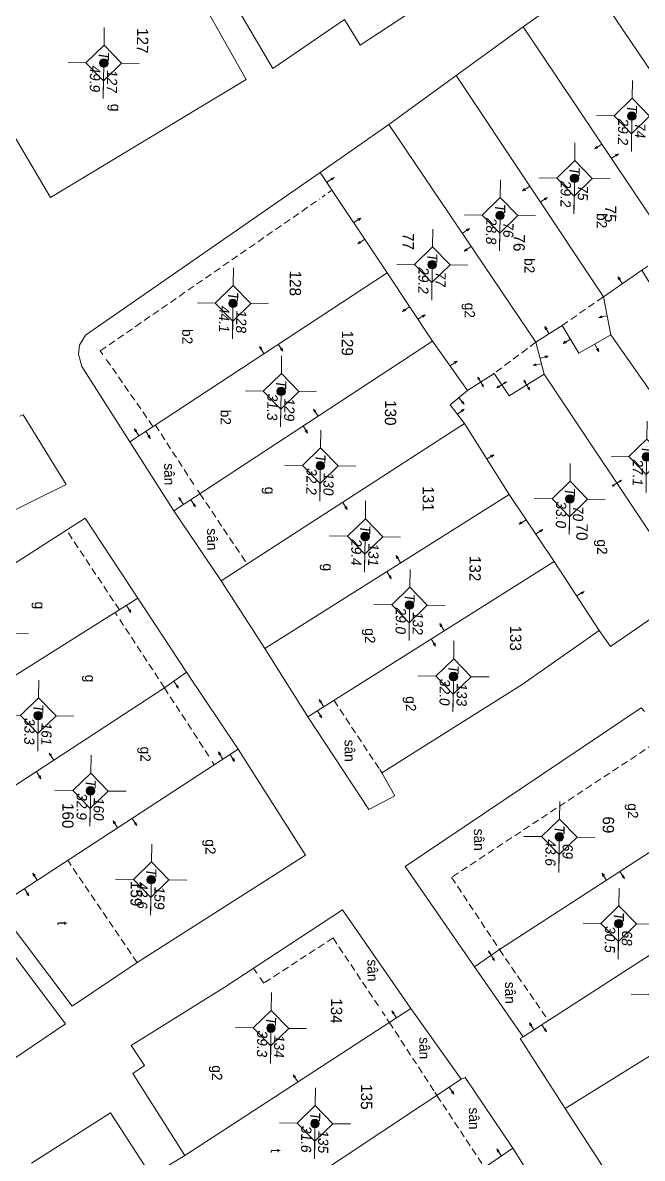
# Model space of a CAD drawing. Extents: x 601689 to 602595, y 1189742 to 1190763.
# Drawn here: x 601926.08 to 601947.87, y 1190595.74 to 1190635.7 of the extents above; entities that cross this region are included whole.
import ezdxf
from ezdxf.enums import TextEntityAlignment as Align

# ---------------------------------------------------------------- set-up
doc = ezdxf.new("R2010")
doc.units = 0
doc.header["$MEASUREMENT"] = 0
doc.linetypes.add('HIDDEN', pattern=[0.375, 0.25, -0.125])
for name, color, linetype in [('10', 250, 'Continuous'), ('11', 7, 'Continuous'), ('13', 7, 'Continuous'), ('14', 7, 'Continuous'), ('15', 7, 'Continuous'), ('16', 7, 'Continuous'), ('53', 7, 'Continuous')]:
    doc.layers.add(name, color=color, linetype=linetype)
doc.layers.get('0').off()
doc.styles.add('TXT', font='vnshx.shx')

# ---------------------------------------------------------------- blocks, each defined once
blk = doc.blocks.new('BDONG')
at = {"color": 7, "linetype": 'Continuous', "lineweight": 0}
for p, q in [((0, 0), (0, -1.508)), ((0, 0), (2.759, 0)), ((0.342, 0), (0.342, -1.508)), ((0.797, 0), (0.797, -1.508)), ((1.274, 0), (1.274, -1.508)), ((1.73, 0), (1.73, -1.508)), ((1.753, 0), (1.753, -1.508)), ((2.072, 0), (2.072, -1.508)), ((2.759, 0), (2.759, -1.508)), ((0, -0.308), (1.73, -0.308)), ((1.753, -0.308), (2.759, -0.308)), ((0, -0.458), (1.73, -0.458)), ((1.753, -0.458), (2.759, -0.458)), ((0, -0.608), (1.73, -0.608)), ((1.753, -0.608), (2.759, -0.608)), ((0, -0.758), (1.73, -0.758)), ((1.753, -0.758), (2.759, -0.758)), ((0, -0.908), (1.73, -0.908)), ((1.753, -0.908), (2.759, -0.908)), ((0, -1.058), (1.73, -1.058)), ((1.753, -1.058), (2.759, -1.058)), ((0, -1.208), (1.73, -1.208)), ((1.753, -1.208), (2.759, -1.208)), ((0, -1.358), (1.73, -1.358)), ((1.753, -1.358), (2.759, -1.358)), ((0, -1.508), (1.73, -1.508)), ((1.753, -1.508), (2.759, -1.508))]:
    blk.add_line(p, q, dxfattribs=at)
at = {"color": 7, "linetype": 'Continuous', "lineweight": 0, "style": 'TXT'}
blk.add_text('B%%182ng c%%184c th%%246a bi%%213n %%174%%233ng ', height=0.049998, rotation=360, dxfattribs=at).set_placement((0.008, 0.046))
for s, height, p in [('(D%%239ng cho ch%%216nh l%%253 bi%%213n %%174%%233ng)', 0.054, (1.743, 0.05)), ('s%%232 TT', 0.05, (0.21, -0.099)), ('s%%232 hi%%214u', 0.049998, (0.639, -0.104)), ('s%%232 hi%%214u th%%246a', 0.049998, (1.135, -0.103)), ('s%%232 hi%%214u th%%246a', 0.049998, (1.612, -0.107)), ('s%%232 TT', 0.05, (1.936, -0.114)), ('s%%232 hi%%214u th%%246a b%%225', 0.049998, (2.559, -0.108)), ('Th%%246a th%%170m', 0.049998, (0.227, -0.214)), ('Th%%246a th%%170m', 0.049998, (0.63, -0.213)), ('g%%232c c%%241a th%%246a', 0.049998, (1.137, -0.187)), ('Th%%246a b%%225', 0.049998, (1.956, -0.203)), ('(ch%%216 %%174%%184nh s%%232 m%%233t l%%199n)', 0.049998, (2.638, -0.204)), ('l%%169n c%%203n', 0.049998, (1.56, -0.224)), ('m%%237i th%%170m', 0.049998, (1.101, -0.282))]:
    blk.add_text(s, height=height, rotation=360, dxfattribs=at).set_placement(p, align=Align.CENTER)
blk = doc.blocks.new('BANG')
at = {"color": 7, "linetype": 'Continuous', "lineweight": 0, "xscale": 9.999585560760034, "yscale": 9.999585560760034, "rotation": 359.9999199552673}
blk.add_blockref('BDONG', (0, 0), dxfattribs=at)
blk = doc.blocks.new('NH3R')
at = {"layer": '16', "color": 7, "linetype": 'Continuous', "lineweight": 0}
for p, q in [((0, 0), (0.297, -0.005)), ((0.297, -0.005), (0.186, 0.031)), ((0.297, -0.005), (0.189, -0.033))]:
    blk.add_line(p, q, dxfattribs=at)
blk = doc.blocks.new('NH3')
at = {"layer": '16', "color": 7, "linetype": 'Continuous', "lineweight": 0}
for p, q in [((-0.199, -0.002), (-0.113, 0.021)), ((0.197, -0.012), (0.107, 0.015)), ((-0.199, -0.002), (0.197, -0.012)), ((-0.199, -0.002), (-0.116, -0.035)), ((0.197, -0.012), (0.104, -0.027))]:
    blk.add_line(p, q, dxfattribs=at)
blk = doc.blocks.new('*M2781278127812781')
at = {"layer": '13', "color": 3, "linetype": 'Continuous', "lineweight": 0}
blk.add_line((602222.518, 1189607.907), (602223.538, 1189607.907), dxfattribs=at)
at = {"layer": '13', "color": 3, "linetype": 'Continuous', "lineweight": 0, "style": 'TXT', "oblique": 7.6055}
blk.add_text('T', height=0.36, dxfattribs=at).set_placement((602222.321, 1189607.907), align=Align.MIDDLE_RIGHT)
for s, p in [('71', (602222.668, 1189608.207)), ('27.1', (602222.518, 1189607.607))]:
    blk.add_text(s, height=0.36, dxfattribs=at).set_placement(p, align=Align.MIDDLE_LEFT)
blk = doc.blocks.new('*M2784278427842784')
at = {"layer": '13', "color": 3, "linetype": 'Continuous', "lineweight": 0}
blk.add_line((602210.534, 1189607.217), (602211.554, 1189607.217), dxfattribs=at)
at = {"layer": '13', "color": 3, "linetype": 'Continuous', "lineweight": 0, "style": 'TXT', "oblique": 7.6055}
for s, p in [('74', (602210.684, 1189607.517)), ('29.2', (602210.534, 1189606.917))]:
    blk.add_text(s, height=0.36, dxfattribs=at).set_placement(p, align=Align.MIDDLE_LEFT)
blk.add_text('T', height=0.36, dxfattribs=at).set_placement((602210.337, 1189607.217), align=Align.MIDDLE_RIGHT)
blk = doc.blocks.new('*M2785278527852785')
at = {"layer": '13', "color": 3, "linetype": 'Continuous', "lineweight": 0}
blk.add_line((602238.956, 1189607.166), (602239.976, 1189607.166), dxfattribs=at)
at = {"layer": '13', "color": 3, "linetype": 'Continuous', "lineweight": 0, "style": 'TXT', "oblique": 7.6055}
for s, p in [('68', (602239.106, 1189607.466)), ('30.5', (602238.956, 1189606.866))]:
    blk.add_text(s, height=0.36, dxfattribs=at).set_placement(p, align=Align.MIDDLE_LEFT)
blk.add_text('T', height=0.36, dxfattribs=at).set_placement((602238.759, 1189607.166), align=Align.MIDDLE_RIGHT)
blk = doc.blocks.new('*M2790279027902790')
at = {"layer": '13', "color": 3, "linetype": 'Continuous', "lineweight": 0}
blk.add_line((602212.755, 1189605.23), (602213.775, 1189605.23), dxfattribs=at)
at = {"layer": '13', "color": 3, "linetype": 'Continuous', "lineweight": 0, "style": 'TXT', "oblique": 7.6055}
for s, p in [('75', (602212.905, 1189605.53)), ('29.2', (602212.755, 1189604.93))]:
    blk.add_text(s, height=0.36, dxfattribs=at).set_placement(p, align=Align.MIDDLE_LEFT)
blk.add_text('T', height=0.36, dxfattribs=at).set_placement((602212.558, 1189605.23), align=Align.MIDDLE_RIGHT)
blk = doc.blocks.new('*M2791279127912791')
at = {"layer": '13', "color": 3, "linetype": 'Continuous', "lineweight": 0}
blk.add_line((602224.04, 1189605.229), (602225.06, 1189605.229), dxfattribs=at)
at = {"layer": '13', "color": 3, "linetype": 'Continuous', "lineweight": 0, "style": 'TXT', "oblique": 7.6055}
for s, p in [('70', (602224.19, 1189605.529)), ('33.0', (602224.04, 1189604.929))]:
    blk.add_text(s, height=0.36, dxfattribs=at).set_placement(p, align=Align.MIDDLE_LEFT)
blk.add_text('T', height=0.36, dxfattribs=at).set_placement((602223.843, 1189605.229), align=Align.MIDDLE_RIGHT)
blk = doc.blocks.new('*M2792279227922792')
at = {"layer": '13', "color": 3, "linetype": 'Continuous', "lineweight": 0}
blk.add_line((602235.932, 1189605.034), (602236.952, 1189605.034), dxfattribs=at)
at = {"layer": '13', "color": 3, "linetype": 'Continuous', "lineweight": 0, "style": 'TXT', "oblique": 7.6055}
for s, p in [('69', (602236.082, 1189605.334)), ('43.6', (602235.932, 1189604.734))]:
    blk.add_text(s, height=0.36, dxfattribs=at).set_placement(p, align=Align.MIDDLE_LEFT)
blk.add_text('T', height=0.36, dxfattribs=at).set_placement((602235.735, 1189605.034), align=Align.MIDDLE_RIGHT)
blk = doc.blocks.new('*M2799279927992799')
at = {"layer": '13', "color": 3, "linetype": 'Continuous', "lineweight": 0}
blk.add_line((602214.096, 1189602.631), (602215.116, 1189602.631), dxfattribs=at)
at = {"layer": '13', "color": 3, "linetype": 'Continuous', "lineweight": 0, "style": 'TXT', "oblique": 7.6055}
for s, p in [('76', (602214.246, 1189602.931)), ('28.8', (602214.096, 1189602.331))]:
    blk.add_text(s, height=0.36, dxfattribs=at).set_placement(p, align=Align.MIDDLE_LEFT)
blk.add_text('T', height=0.36, dxfattribs=at).set_placement((602213.899, 1189602.631), align=Align.MIDDLE_RIGHT)
blk = doc.blocks.new('*M2802280228022802')
at = {"layer": '13', "color": 3, "linetype": 'Continuous', "lineweight": 0}
blk.add_line((602230.342, 1189601.229), (602231.362, 1189601.229), dxfattribs=at)
at = {"layer": '13', "color": 3, "linetype": 'Continuous', "lineweight": 0, "style": 'TXT', "oblique": 7.6055}
for s, p in [('133', (602230.492, 1189601.529)), ('32.0', (602230.342, 1189600.929))]:
    blk.add_text(s, height=0.36, dxfattribs=at).set_placement(p, align=Align.MIDDLE_LEFT)
blk.add_text('T', height=0.36, dxfattribs=at).set_placement((602230.145, 1189601.229), align=Align.MIDDLE_RIGHT)
blk = doc.blocks.new('*M2807280728072807')
at = {"layer": '13', "color": 3, "linetype": 'Continuous', "lineweight": 0}
blk.add_line((602215.866, 1189600.272), (602216.886, 1189600.272), dxfattribs=at)
at = {"layer": '13', "color": 3, "linetype": 'Continuous', "lineweight": 0, "style": 'TXT', "oblique": 7.6055}
blk.add_text('T', height=0.36, dxfattribs=at).set_placement((602215.669, 1189600.272), align=Align.MIDDLE_RIGHT)
for s, p in [('77', (602216.016, 1189600.572)), ('29.2', (602215.866, 1189599.972))]:
    blk.add_text(s, height=0.36, dxfattribs=at).set_placement(p, align=Align.MIDDLE_LEFT)
blk = doc.blocks.new('*M2810281028102810')
at = {"layer": '13', "color": 3, "linetype": 'Continuous', "lineweight": 0}
blk.add_line((602227.851, 1189599.647), (602228.871, 1189599.647), dxfattribs=at)
at = {"layer": '13', "color": 3, "linetype": 'Continuous', "lineweight": 0, "style": 'TXT', "oblique": 7.6055}
for s, p in [('132', (602228.001, 1189599.947)), ('29.0', (602227.851, 1189599.347))]:
    blk.add_text(s, height=0.36, dxfattribs=at).set_placement(p, align=Align.MIDDLE_LEFT)
blk.add_text('T', height=0.36, dxfattribs=at).set_placement((602227.654, 1189599.647), align=Align.MIDDLE_RIGHT)
blk = doc.blocks.new('*M2814281428142814')
at = {"layer": '13', "color": 3, "linetype": 'Continuous', "lineweight": 0}
blk.add_line((602225.464, 1189598.05), (602226.484, 1189598.05), dxfattribs=at)
at = {"layer": '13', "color": 3, "linetype": 'Continuous', "lineweight": 0, "style": 'TXT', "oblique": 7.6055}
for s, p in [('131', (602225.614, 1189598.35)), ('29.4', (602225.464, 1189597.75))]:
    blk.add_text(s, height=0.36, dxfattribs=at).set_placement(p, align=Align.MIDDLE_LEFT)
blk.add_text('T', height=0.36, dxfattribs=at).set_placement((602225.267, 1189598.05), align=Align.MIDDLE_RIGHT)
blk = doc.blocks.new('*M2817281728172817')
at = {"layer": '13', "color": 3, "linetype": 'Continuous', "lineweight": 0}
blk.add_line((602246.138, 1189596.587), (602247.158, 1189596.587), dxfattribs=at)
at = {"layer": '13', "color": 3, "linetype": 'Continuous', "lineweight": 0, "style": 'TXT', "oblique": 7.6055}
for s, p in [('135', (602246.288, 1189596.887)), ('31.6', (602246.138, 1189596.287))]:
    blk.add_text(s, height=0.36, dxfattribs=at).set_placement(p, align=Align.MIDDLE_LEFT)
blk.add_text('T', height=0.36, dxfattribs=at).set_placement((602245.941, 1189596.587), align=Align.MIDDLE_RIGHT)
blk = doc.blocks.new('*M2818281828182818')
at = {"layer": '13', "color": 3, "linetype": 'Continuous', "lineweight": 0}
blk.add_line((602222.995, 1189596.438), (602224.015, 1189596.438), dxfattribs=at)
at = {"layer": '13', "color": 3, "linetype": 'Continuous', "lineweight": 0, "style": 'TXT', "oblique": 7.6055}
for s, p in [('130', (602223.145, 1189596.738)), ('32.2', (602222.995, 1189596.138))]:
    blk.add_text(s, height=0.36, dxfattribs=at).set_placement(p, align=Align.MIDDLE_LEFT)
blk.add_text('T', height=0.36, dxfattribs=at).set_placement((602222.798, 1189596.438), align=Align.MIDDLE_RIGHT)
blk = doc.blocks.new('*M2825282528252825')
at = {"layer": '13', "color": 3, "linetype": 'Continuous', "lineweight": 0}
blk.add_line((602220.4, 1189595.021), (602221.42, 1189595.021), dxfattribs=at)
at = {"layer": '13', "color": 3, "linetype": 'Continuous', "lineweight": 0, "style": 'TXT', "oblique": 7.6055}
for s, p in [('129', (602220.55, 1189595.321)), ('31.3', (602220.4, 1189594.721))]:
    blk.add_text(s, height=0.36, dxfattribs=at).set_placement(p, align=Align.MIDDLE_LEFT)
blk.add_text('T', height=0.36, dxfattribs=at).set_placement((602220.203, 1189595.021), align=Align.MIDDLE_RIGHT)
blk = doc.blocks.new('*M2826282628262826')
at = {"layer": '13', "color": 3, "linetype": 'Continuous', "lineweight": 0}
blk.add_line((602242.808, 1189594.989), (602243.828, 1189594.989), dxfattribs=at)
at = {"layer": '13', "color": 3, "linetype": 'Continuous', "lineweight": 0, "style": 'TXT', "oblique": 7.6055}
for s, p in [('134', (602242.958, 1189595.289)), ('39.3', (602242.808, 1189594.689))]:
    blk.add_text(s, height=0.36, dxfattribs=at).set_placement(p, align=Align.MIDDLE_LEFT)
blk.add_text('T', height=0.36, dxfattribs=at).set_placement((602242.611, 1189594.989), align=Align.MIDDLE_RIGHT)
blk = doc.blocks.new('*M2829282928292829')
at = {"layer": '13', "color": 3, "linetype": 'Continuous', "lineweight": 0}
blk.add_line((602217.329, 1189593.284), (602218.349, 1189593.284), dxfattribs=at)
at = {"layer": '13', "color": 3, "linetype": 'Continuous', "lineweight": 0, "style": 'TXT', "oblique": 7.6055}
for s, p in [('128', (602217.479, 1189593.584)), ('44.1', (602217.329, 1189592.984))]:
    blk.add_text(s, height=0.36, dxfattribs=at).set_placement(p, align=Align.MIDDLE_LEFT)
blk.add_text('T', height=0.36, dxfattribs=at).set_placement((602217.132, 1189593.284), align=Align.MIDDLE_RIGHT)
blk = doc.blocks.new('*M2835283528352835')
at = {"layer": '13', "color": 3, "linetype": 'Continuous', "lineweight": 0}
blk.add_line((602237.647, 1189590.701), (602238.667, 1189590.701), dxfattribs=at)
at = {"layer": '13', "color": 3, "linetype": 'Continuous', "lineweight": 0, "style": 'TXT', "oblique": 7.6055}
blk.add_text('T', height=0.36, dxfattribs=at).set_placement((602237.45, 1189590.701), align=Align.MIDDLE_RIGHT)
for s, p in [('159', (602237.797, 1189591.001)), ('43.6', (602237.647, 1189590.401))]:
    blk.add_text(s, height=0.36, dxfattribs=at).set_placement(p, align=Align.MIDDLE_LEFT)
blk = doc.blocks.new('*M2839283928392839')
at = {"layer": '13', "color": 3, "linetype": 'Continuous', "lineweight": 0}
blk.add_line((602208.939, 1189588.617), (602209.959, 1189588.617), dxfattribs=at)
at = {"layer": '13', "color": 3, "linetype": 'Continuous', "lineweight": 0, "style": 'TXT', "oblique": 7.6055}
for s, p in [('127', (602209.089, 1189588.917)), ('49.9', (602208.939, 1189588.317))]:
    blk.add_text(s, height=0.36, dxfattribs=at).set_placement(p, align=Align.MIDDLE_LEFT)
blk.add_text('T', height=0.36, dxfattribs=at).set_placement((602208.742, 1189588.617), align=Align.MIDDLE_RIGHT)
blk = doc.blocks.new('*M2840284028402840')
at = {"layer": '13', "color": 3, "linetype": 'Continuous', "lineweight": 0}
blk.add_line((602234.55, 1189588.523), (602235.57, 1189588.523), dxfattribs=at)
at = {"layer": '13', "color": 3, "linetype": 'Continuous', "lineweight": 0, "style": 'TXT', "oblique": 7.6055}
for s, p in [('160', (602234.7, 1189588.823)), ('32.9', (602234.55, 1189588.223))]:
    blk.add_text(s, height=0.36, dxfattribs=at).set_placement(p, align=Align.MIDDLE_LEFT)
blk.add_text('T', height=0.36, dxfattribs=at).set_placement((602234.353, 1189588.523), align=Align.MIDDLE_RIGHT)
blk = doc.blocks.new('*M2843284328432843')
at = {"layer": '13', "color": 3, "linetype": 'Continuous', "lineweight": 0}
blk.add_line((602231.932, 1189586.646), (602232.952, 1189586.646), dxfattribs=at)
at = {"layer": '13', "color": 3, "linetype": 'Continuous', "lineweight": 0, "style": 'TXT', "oblique": 7.6055}
for s, p in [('161', (602232.082, 1189586.946)), ('33.3', (602231.932, 1189586.346))]:
    blk.add_text(s, height=0.36, dxfattribs=at).set_placement(p, align=Align.MIDDLE_LEFT)
blk.add_text('T', height=0.36, dxfattribs=at).set_placement((602231.735, 1189586.646), align=Align.MIDDLE_RIGHT)
blk = doc.blocks.new('CENTRD')
at = {"layer": '11', "linetype": 'Continuous', "lineweight": 0}
h = blk.add_hatch(color=2, dxfattribs=at)
edge = h.paths.add_edge_path()
edge.add_arc((0, 0), 0.15, 0, 360)
at = {"layer": '11', "color": 2, "linetype": 'Continuous', "lineweight": 0}
for p, q in [((0, 1.25), (0, 0.625)), ((0, 0.625), (-0.625, 0)), ((0.625, 0), (0, 0.625)), ((-0.625, 0), (-1.25, 0)), ((-0.625, 0), (0, -0.625)), ((0, -0.625), (0.625, 0)), ((1.25, 0), (0.625, 0)), ((0, -0.625), (0, -1.25))]:
    blk.add_line(p, q, dxfattribs=at)
blk.add_circle((0, 0), 0.15, dxfattribs=at)

msp = doc.modelspace()

# ---------------------------------------------------------------- linework, layer by layer
at = {"layer": '10', "color": 7, "linetype": 'Continuous', "lineweight": 0}
for p, q in [((601946.009, 1190637.21), (601943.686, 1190635.551)), ((601951.33, 1190629.295), (601946.009, 1190637.21)), ((601943.686, 1190635.551), (601941.322, 1190633.833)), ((601943.686, 1190635.551), (601949.654, 1190626.639)), ((601941.322, 1190633.833), (601938.959, 1190632.115)), ((601946.506, 1190626.052), (601941.322, 1190633.833)), ((601938.959, 1190632.115), (601936.545, 1190630.428)), ((601938.959, 1190632.115), (601944.134, 1190624.454)), ((601938.897, 1190626.897), (601936.545, 1190630.428)), ((601929.845, 1190620.951), (601938.897, 1190626.897)), ((601938.897, 1190626.897), (601940.494, 1190624.494)), ((601946.506, 1190626.052), (601946.767, 1190624.708)), ((601946.767, 1190624.708), (601951.927, 1190617.328)), ((601931.392, 1190618.519), (601940.494, 1190624.494)), ((601941.72, 1190622.757), (601940.494, 1190624.494)), ((601944.134, 1190624.454), (601944.418, 1190623.33)), ((601949.533, 1190615.66), (601944.418, 1190623.33)), ((601941.614, 1190621.589), (601933.058, 1190616.055)), ((601943.19, 1190619.097), (601941.614, 1190621.589)), ((601929.845, 1190620.951), (601931.392, 1190618.519)), ((601943.19, 1190619.097), (601934.596, 1190613.675)), ((601944.778, 1190616.735), (601943.19, 1190619.097)), ((601933.058, 1190616.055), (601931.392, 1190618.519)), ((601936.113, 1190611.274), (601944.778, 1190616.735)), ((601944.778, 1190616.735), (601946.355, 1190614.313)), ((601934.596, 1190613.675), (601933.058, 1190616.055)), ((601930.13, 1190615.446), (601921.414, 1190609.955)), ((601930.13, 1190615.446), (601931.844, 1190612.843)), ((601936.113, 1190611.274), (601934.596, 1190613.675)), ((601931.844, 1190612.843), (601933.657, 1190610.137)), ((601933.657, 1190610.137), (601925.171, 1190604.594)), ((601952.114, 1190605.464), (601943.678, 1190600.01)), ((601953.889, 1190602.92), (601945.164, 1190597.489)), ((601941.972, 1190602.473), (601943.678, 1190600.01)), ((601931.78, 1190595.832), (601939.732, 1190601.014)), ((601939.732, 1190601.014), (601941.508, 1190598.519)), ((601941.508, 1190598.519), (601932.96, 1190592.866)), ((601945.164, 1190597.489), (601946.887, 1190594.825)), ((601943.325, 1190596.094), (601934.725, 1190590.271))]:
    msp.add_line(p, q, dxfattribs=at)
for points in [[(601931.467, 1190639.369), (601931.719, 1190639.465), (601934.875, 1190634.082), (601937.399, 1190635.807)], [(601923.925, 1190634.832), (601927.062, 1190629.549), (601933.94, 1190633.694), (601930.904, 1190639.076)], [(601937.399, 1190635.807), (601937.956, 1190634.909), (601940.369, 1190636.486)], [(601936.545, 1190630.428), (601928.286, 1190624.702), (601928.082, 1190624.345), (601928.047, 1190624.035), (601928.161, 1190623.603), (601929.845, 1190620.951)], [(601949.654, 1190626.639), (601948.475, 1190625.975), (601947.858, 1190626.984), (601946.506, 1190626.052)], [(601946.767, 1190624.708), (601945.639, 1190624.064), (601945.052, 1190625.042), (601944.134, 1190624.454)], [(601944.418, 1190623.33), (601943.188, 1190622.567), (601942.659, 1190623.355), (601941.72, 1190622.757)], [(601941.614, 1190621.589), (601941.114, 1190622.246), (601941.72, 1190622.757)], [(601925.978, 1190621.853), (601926.098, 1190621.901), (601927.615, 1190619.451), (601920.425, 1190615.889), (601917.844, 1190615.814)], [(601920.745, 1190611.555), (601919.949, 1190613.285), (601922.437, 1190614.521), (601928.278, 1190618.261), (601930.13, 1190615.446)], [(601949.533, 1190615.66), (601946.757, 1190613.748), (601946.355, 1190614.313)], [(601946.355, 1190614.313), (601943.648, 1190612.41), (601938.716, 1190609.298), (601939.175, 1190608.492), (601938.258, 1190608.014), (601936.113, 1190611.274)], [(601923.276, 1190607.199), (601931.066, 1190612.293), (601931.844, 1190612.843)], [(601941.972, 1190602.473), (601939.531, 1190606.006), (601947.838, 1190611.583), (601947.956, 1190611.462)], [(601933.657, 1190610.137), (601936.026, 1190606.404), (601930.104, 1190602.626), (601927.822, 1190601.087), (601925.171, 1190604.594)], [(601924.597, 1190598.451), (601927.584, 1190600.47), (601921.466, 1190608.604), (601918.601, 1190606.883)], [(601950.378, 1190607.968), (601942.851, 1190603.081), (601941.972, 1190602.473)], [(601931.78, 1190595.832), (601929.95, 1190598.718), (601930.364, 1190599.002), (601929.893, 1190599.709), (601933.162, 1190601.743), (601937.33, 1190604.486), (601939.732, 1190601.014)], [(601943.678, 1190600.01), (601943.577, 1190599.951), (601945.164, 1190597.489)], [(601941.508, 1190598.519), (601941.639, 1190598.587), (601943.325, 1190596.094)], [(601934.204, 1190589.559), (601929.171, 1190597.338), (601926.387, 1190595.566)], [(601932.96, 1190592.866), (601931.216, 1190595.5), (601931.78, 1190595.832)], [(601943.325, 1190596.094), (601944.95, 1190593.491), (601944.859, 1190593.433)]]:
    msp.add_lwpolyline(points, dxfattribs=at)
at = {"layer": '14', "color": 6, "linetype": 'HIDDEN', "lineweight": 0}
for p, q in [((601936.826, 1190629.715), (601936.957, 1190629.803)), ((601928.809, 1190624.145), (601936.533, 1190629.498)), ((601936.614, 1190629.558), (601936.725, 1190629.637)), ((601947.858, 1190626.984), (601948.929, 1190627.719)), ((601945.052, 1190625.042), (601946.506, 1190626.052)), ((601928.897, 1190624.024), (601928.809, 1190624.145)), ((601944.134, 1190624.454), (601942.659, 1190623.355)), ((601930.663, 1190621.489), (601928.976, 1190623.913)), ((601930.744, 1190621.548), (601932.133, 1190619.388)), ((601932.231, 1190619.248), (601932.311, 1190619.127)), ((601932.311, 1190619.127), (601933.976, 1190616.653)), ((601929.484, 1190615.035), (601927.622, 1190617.841)), ((601929.401, 1190614.836), (601929.333, 1190614.946)), ((601931.066, 1190612.293), (601929.47, 1190614.735)), ((601931.066, 1190612.293), (601932.673, 1190609.82)), ((601937.03, 1190611.851), (601938.637, 1190609.419)), ((601932.741, 1190609.699), (601932.819, 1190609.589)), ((601938.637, 1190609.419), (601938.716, 1190609.298)), ((601927.702, 1190606.169), (601927.663, 1190606.22)), ((601927.79, 1190606.038), (601927.702, 1190606.169)), ((601930.104, 1190602.626), (601927.79, 1190606.038)), ((601936.996, 1190603.491), (601934.564, 1190601.904)), ((601936.996, 1190603.491), (601938.652, 1190601.009)), ((601942.851, 1190603.081), (601944.567, 1190600.587)), ((601934.201, 1190602.419), (601934.319, 1190602.258)), ((601934.427, 1190602.096), (601934.564, 1190601.904)), ((601938.721, 1190600.908), (601938.828, 1190600.746)), ((601938.887, 1190600.645), (601938.975, 1190600.524)), ((601938.975, 1190600.524), (601940.582, 1190598.061)), ((601940.582, 1190598.061), (601940.65, 1190597.95)), ((601940.65, 1190597.95), (601942.267, 1190595.499))]:
    msp.add_line(p, q, dxfattribs=at)
msp.add_lwpolyline([(601948.604, 1190610.532), (601941.165, 1190605.624), (601942.851, 1190603.081)], dxfattribs=at)

# ---------------------------------------------------------------- block references
at = {"color": 7, "linetype": 'Continuous', "lineweight": 0, "rotation": 269.2144660607985}
msp.add_blockref('BANG', (601953.484, 1190647.757), dxfattribs=at)
at = {"layer": '11', "color": 2, "linetype": 'Continuous', "lineweight": 0, "rotation": 269.1680420500809}
for p in [(601928.932, 1190634.277), (601947.507, 1190632.412), (601945.488, 1190630.22), (601942.87, 1190628.917), (601940.485, 1190627.182), (601933.477, 1190625.82), (601935.169, 1190622.724), (601936.548, 1190620.109), (601948.023, 1190620.42), (601945.323, 1190618.937), (601938.124, 1190617.617), (601939.686, 1190615.207), (601925.037, 1190614.213), (601941.232, 1190612.693), (601926.628, 1190611.315), (601928.466, 1190608.67), (601944.956, 1190607.049), (601930.599, 1190605.542), (601947.043, 1190603.994), (601948.733, 1190601.495), (601934.812, 1190600.319), (601936.361, 1190596.966)]:
    msp.add_blockref('CENTRD', p, dxfattribs=at)
at = {"layer": '13', "color": 3, "linetype": 'Continuous', "lineweight": 0, "rotation": 269.1680420500809}
for name in ['*M2839283928392839', '*M2784278427842784', '*M2790279027902790', '*M2799279927992799', '*M2807280728072807', '*M2829282928292829', '*M2825282528252825', '*M2781278127812781', '*M2818281828182818', '*M2791279127912791', '*M2814281428142814', '*M2810281028102810', '*M2802280228022802', '*M2843284328432843', '*M2840284028402840', '*M2792279227922792', '*M2835283528352835', '*M2785278527852785', '*M2826282628262826', '*M2817281728172817']:
    msp.add_blockref(name, (-578790.27, 1810052.359), dxfattribs=at)
at = {"layer": '16', "color": 7, "linetype": 'Continuous', "lineweight": 0}
for name, p, xscale, yscale, rotation in [('NH3R', (601946.45, 1190631.423), 0.9999982520201071, 0.9999982520201071, 213.7997821689505), ('NH3R', (601946.782, 1190630.919), 0.9999982520201072, 0.9999982520201072, 33.79978216895061), ('NH3R', (601943.909, 1190629.937), 1.000001471103632, 1.000001471103632, 213.6664927953854), ('NH3R', (601944.282, 1190629.383), 1.000001471103632, 1.000001471103632, 33.66649279538539), ('NH3R', (601941.547, 1190628.29), 0.9999985931877016, 0.9999985931877016, 34.04039221293223), ('NH3R', (601941.86, 1190627.816), 0.9999985931877016, 0.9999985931877016, 214.0403922129322), ('NH3R', (601944.598, 1190624.748), 1.000001847246547, 1.000001847246547, 122.6083649346896), ('NH3R', (601945.345, 1190624.558), 1.000001122651164, 1.000001122651164, 210.9467507545867), ('NH3R', (601934.567, 1190624.055), 1.000001448075134, 1.000001448075134, 123.300179253553), ('NH3R', (601935.072, 1190624.389), 1.000001448075134, 1.000001448075134, 303.3001792535531), ('NH3R', (601946.203, 1190624.386), 1.000001798056214, 1.000001798056214, 299.731837336255), ('NH3R', (601944.276, 1190623.892), 1.000001558501333, 1.000001558501333, 14.20506956792744), ('NH3', (601942.923, 1190622.961), 0.9999983372279904, 0.9999983372279904, 33.91464514606588), ('NH3', (601943.803, 1190622.949), 1.000001058401194, 1.000001058401194, 121.8091999864214), ('NH3R', (601941.417, 1190622.502), 0.9999988688690749, 0.9999988688690749, 310.1266207380754), ('NH3R', (601941.369, 1190621.922), 0.9999983203577191, 0.9999983203577191, 37.33045354124224), ('NH3R', (601930.168, 1190621.156), 1.000001448075134, 1.000001448075134, 123.300179253553), ('NH3R', (601930.41, 1190621.322), 1.000001448075134, 1.000001448075134, 303.3001792535531), ('NH3', (601946.975, 1190619.495), 1.000001807770684, 1.000001807770684, 33.70371748638895), ('NH3R', (601937.337, 1190618.818), 1.000001504020074, 1.000001504020074, 302.8857109069711), ('NH3R', (601943.788, 1190618.209), 0.9999983372279904, 0.9999983372279904, 213.9146451460659), ('NH3R', (601944.121, 1190617.704), 0.9999983372279904, 0.9999983372279904, 33.91464514606588), ('NH3R', (601939.367, 1190616.689), 1.000002364097231, 1.000002364097231, 122.2420631934211), ('NH3R', (601938.892, 1190616.386), 1.000002364097231, 1.000002364097231, 302.2420631934212), ('NH3R', (601929.736, 1190615.192), 0.9999977496306351, 0.9999977496306351, 302.2123111571851), ('NH3R', (601933.122, 1190609.785), 1.000001977589525, 1.000001977589525, 123.1558795456876), ('NH3R', (601933.374, 1190609.951), 1.000001977589525, 1.000001977589525, 303.1558795456876), ('NH3R', (601929.419, 1190607.365), 1.000001977589525, 1.000001977589525, 123.1558795456876), ('NH3R', (601929.933, 1190607.698), 1.000001977589525, 1.000001977589525, 303.1558795456876), ('NH3R', (601926.593, 1190605.524), 1.000001977589525, 1.000001977589525, 123.1558795456876), ('NH3R', (601946.615, 1190605.519), 0.999998993607092, 0.999998993607092, 122.9930087640185), ('NH3R', (601947.088, 1190605.833), 0.9999989936070915, 0.9999989936070915, 302.9930087640186), ('NH3R', (601926.139, 1190605.23), 1.000001977589525, 1.000001977589525, 303.1558795456876), ('NH3', (601942.558, 1190602.865), 0.999997626301934, 0.999997626301934, 123.4555102123215), ('NH3R', (601944.062, 1190600.254), 1.000001504020074, 1.000001504020074, 122.8857109069708), ('NH3R', (601944.345, 1190600.44), 1.000001504020074, 1.000001504020074, 302.8857109069711)]:
    msp.add_blockref(name, p, dxfattribs=dict(at, xscale=xscale, yscale=yscale, rotation=rotation))
for name, p, rotation in [('NH3R', (601936.78, 1190630.086), 33.6555410916932), ('NH3R', (601937.722, 1190628.662), 33.6555410916932), ('NH3R', (601938.113, 1190628.077), 213.6555410916932), ('NH3R', (601947.182, 1190626.512), 124.5472927898012), ('NH3R', (601939.691, 1190625.695), 213.6183163436303), ('NH3R', (601939.984, 1190625.261), 33.61831634363034), ('NH3R', (601946.637, 1190625.38), 191.0108046748063), ('NH3R', (601941.112, 1190623.625), 35.2251726872375), ('NH3R', (601944.323, 1190623.692), 191.0108046748063), ('NH3', (601942.195, 1190623.06), 302.4825652981348), ('NH3R', (601936.468, 1190621.85), 123.2815316672948), ('NH3R', (601935.943, 1190621.506), 303.2815316672949), ('NH3R', (601942.397, 1190620.338), 32.30873743410665), ('NH3R', (601931.735, 1190618.744), 123.2815316672948), ('NH3R', (601931.997, 1190618.91), 303.2815316672949), ('NH3R', (601945.572, 1190615.525), 33.07107737452946), ('NH3R', (601940.904, 1190614.298), 122.2237086827859), ('NH3R', (601940.45, 1190614.014), 302.223708682786), ('NH3R', (601931.4, 1190612.528), 303.1743060344363), ('NH3R', (601936.667, 1190611.627), 122.2237086827859), ('NH3R', (601936.446, 1190611.489), 302.223708682786), ('NH3R', (601927.171, 1190609.746), 123.1743060344363), ('NH3R', (601926.566, 1190609.345), 303.1743060344363), ('NH3R', (601939.227, 1190600.68), 123.0893548232983), ('NH3R', (601935.756, 1190598.428), 123.0893548232983), ('NH3R', (601941.084, 1190598.245), 303.4741575499351), ('NH3R', (601942.921, 1190595.819), 124.095976043778)]:
    msp.add_blockref(name, p, dxfattribs=dict(at, rotation=rotation))

# ---------------------------------------------------------------- texts
at = {"layer": '15', "color": 7, "linetype": 'Continuous', "lineweight": 0, "style": 'TXT'}
for s, p in [('g', (601929.348, 1190632.841)), ('b2', (601946.446, 1190628.997)), ('b2', (601943.904, 1190627.412)), ('g2', (601941.803, 1190625.841)), ('b2', (601931.87, 1190624.917)), ('b2', (601933.22, 1190622.078)), ('s%%169n', (601931.235, 1190620.196)), ('g', (601934.773, 1190619.366)), ('s%%169n', (601932.744, 1190617.905)), ('g2', (601946.459, 1190617.516)), ('g', (601936.816, 1190616.668)), ('g', (601926.678, 1190615.327)), ('g2', (601938.295, 1190614.389)), ('g', (601928.453, 1190612.753)), ('g2', (601939.733, 1190611.998)), ('g2', (601930.398, 1190610.226)), ('s%%169n', (601937.581, 1190610.468)), ('g2', (601947.542, 1190608.231)), ('s%%169n', (601942.129, 1190607.335)), ('g2', (601932.683, 1190606.964)), ('t', (601927.483, 1190604.075)), ('s%%169n', (601938.385, 1190602.736)), ('s%%169n', (601943.225, 1190601.95)), ('s%%169n', (601940.209, 1190600.001)), ('g2', (601932.915, 1190599.011)), ('s%%169n', (601941.954, 1190597.527)), ('t', (601934.984, 1190596.073))]:
    msp.add_text(s, height=0.36, rotation=270.5644, dxfattribs=at).set_placement(p, align=Align.MIDDLE_LEFT)
at = {"layer": '53', "color": 200, "linetype": 'Continuous', "lineweight": 0, "style": 'TXT'}
for s, p in [('127', (601930.304, 1190635.505)), ('75', (601946.76, 1190629.259)), ('77', (601939.647, 1190628.296)), ('76', (601943.546, 1190628.243)), ('128', (601935.678, 1190626.971)), ('129', (601937.509, 1190624.865)), ('130', (601939.026, 1190622.415)), ('131', (601940.354, 1190619.386)), ('70', (601945.757, 1190618.071)), ('132', (601942.001, 1190616.933)), ('133', (601943.427, 1190614.484)), ('160', (601927.681, 1190608.239)), ('69', (601946.685, 1190607.769)), ('159', (601930.083, 1190605.496)), ('134', (601937.127, 1190601.369)), ('135', (601938.185, 1190598.344))]:
    msp.add_text(s, height=0.4, rotation=269.2144, dxfattribs=at).set_placement(p, align=Align.MIDDLE_LEFT)

doc.saveas('drawing.dxf')
